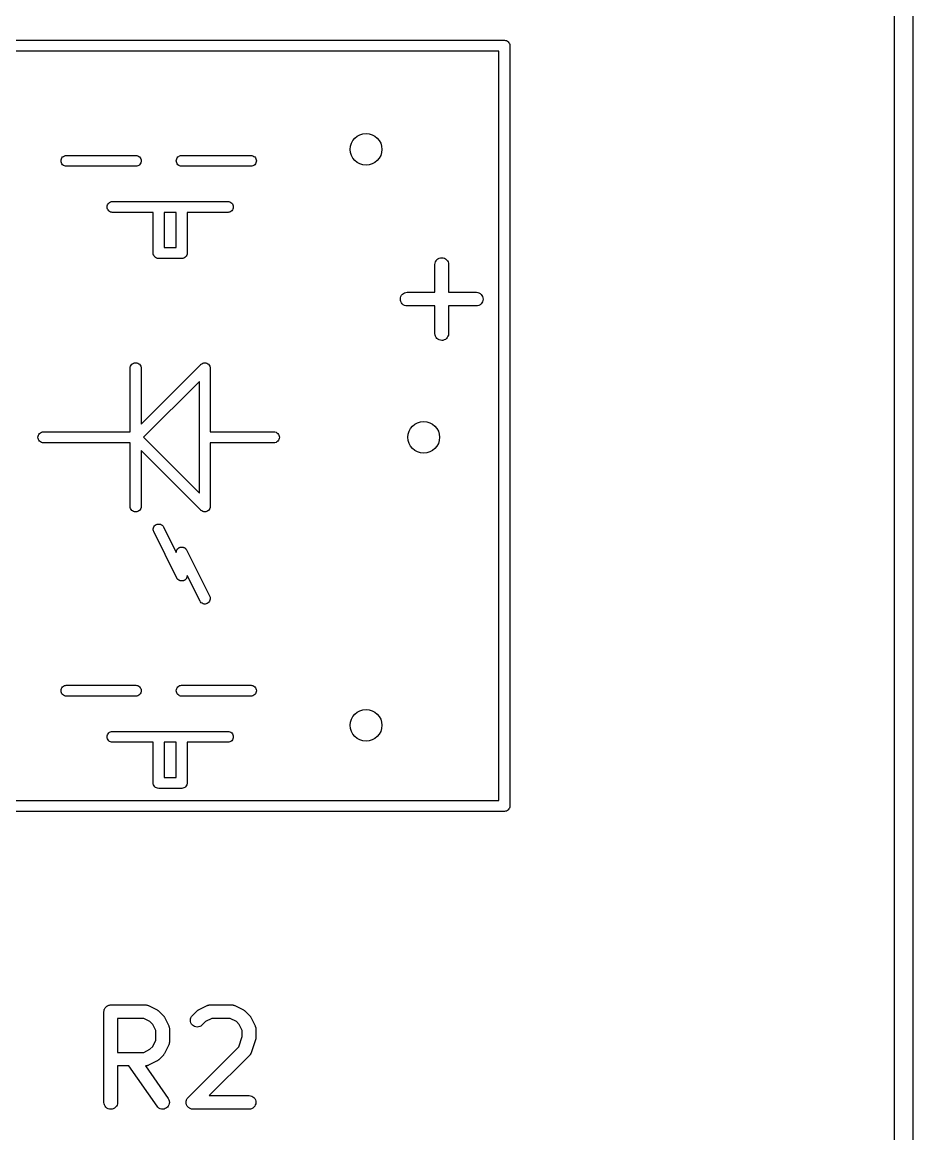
# Model space of a CAD drawing. Extents: x 17 to 176, y -177 to -9.
# Drawn here: x 24.45 to 34.26, y -131.63 to -119.37 of the extents above; entities that cross this region are included whole.
import ezdxf

# ---------------------------------------------------------------- set-up
doc = ezdxf.new("R2010")
doc.units = 0
doc.layers.add('BLACK', color=7, linetype='CONTINUOUS')

msp = doc.modelspace()

# ---------------------------------------------------------------- linework, layer by layer
at = {"layer": 'BLACK', "linetype": 'CONTINUOUS'}
for p, q in [((34.063, -145.298), (34.063, -53.7107)), ((34.263, -53.7181), (34.263, -145.293)), ((21.6369, -119.572), (29.7591, -119.572)), ((29.7591, -119.572), (29.762, -119.572)), ((29.762, -119.572), (29.7649, -119.572)), ((29.7649, -119.572), (29.7649, -119.572)), ((29.7649, -119.572), (29.7738, -119.573)), ((29.7738, -119.573), (29.7851, -119.576)), ((29.7851, -119.576), (29.7955, -119.582)), ((29.7955, -119.582), (29.8046, -119.589)), ((29.8046, -119.589), (29.8121, -119.599)), ((29.8121, -119.599), (29.8177, -119.609)), ((29.8177, -119.609), (29.8211, -119.62)), ((29.702, -119.692), (21.694, -119.692)), ((29.702, -119.883), (29.702, -119.692)), ((29.8211, -119.62), (29.8223, -119.632)), ((29.8223, -119.632), (29.822, -119.635)), ((29.822, -119.635), (29.822, -128.011)), ((29.702, -127.954), (29.702, -119.883)), ((24.8757, -120.902), (24.8769, -120.89)), ((24.8769, -120.914), (24.8757, -120.902)), ((24.8769, -120.89), (24.8803, -120.879)), ((24.8803, -120.925), (24.8769, -120.914)), ((24.8803, -120.879), (24.8859, -120.869)), ((24.8859, -120.935), (24.8803, -120.925)), ((24.8859, -120.869), (24.8934, -120.859)), ((24.8934, -120.945), (24.8859, -120.935)), ((24.8934, -120.859), (24.9025, -120.852)), ((24.9025, -120.952), (24.8934, -120.945)), ((24.9025, -120.852), (24.9129, -120.846)), ((24.9129, -120.958), (24.9025, -120.952)), ((24.9129, -120.846), (24.9242, -120.843)), ((24.9242, -120.961), (24.9129, -120.958)), ((24.9242, -120.843), (24.9331, -120.842)), ((24.9331, -120.842), (25.7009, -120.842)), ((25.7009, -120.842), (25.7098, -120.843)), ((25.7098, -120.843), (25.7211, -120.846)), ((25.7211, -120.958), (25.7098, -120.961)), ((25.7211, -120.846), (25.7315, -120.852)), ((25.7315, -120.952), (25.7211, -120.958)), ((25.7315, -120.852), (25.7406, -120.859)), ((25.7406, -120.945), (25.7315, -120.952)), ((25.7406, -120.859), (25.7481, -120.869)), ((25.7481, -120.935), (25.7406, -120.945)), ((25.7481, -120.869), (25.7537, -120.879)), ((25.7537, -120.925), (25.7481, -120.935)), ((25.7537, -120.879), (25.7571, -120.89)), ((25.7571, -120.914), (25.7537, -120.925)), ((25.7571, -120.89), (25.7583, -120.902)), ((25.7583, -120.902), (25.7571, -120.914)), ((26.1457, -120.902), (26.1469, -120.89)), ((26.1469, -120.914), (26.1457, -120.902)), ((26.1469, -120.89), (26.1503, -120.879)), ((26.1503, -120.925), (26.1469, -120.914)), ((26.1503, -120.879), (26.1559, -120.869)), ((26.1559, -120.935), (26.1503, -120.925)), ((26.1559, -120.869), (26.1634, -120.859)), ((26.1634, -120.945), (26.1559, -120.935)), ((26.1634, -120.859), (26.1725, -120.852)), ((26.1725, -120.952), (26.1634, -120.945)), ((26.1725, -120.852), (26.1829, -120.846)), ((26.1829, -120.958), (26.1725, -120.952)), ((26.1829, -120.846), (26.1942, -120.843)), ((26.1942, -120.961), (26.1829, -120.958)), ((26.1942, -120.843), (26.2031, -120.842)), ((26.2031, -120.842), (26.9709, -120.842)), ((26.9709, -120.842), (26.9798, -120.843)), ((26.9798, -120.843), (26.9911, -120.846)), ((26.9911, -120.958), (26.9798, -120.961)), ((26.9911, -120.846), (27.0015, -120.852)), ((27.0015, -120.952), (26.9911, -120.958)), ((27.0015, -120.852), (27.0106, -120.859)), ((27.0106, -120.945), (27.0015, -120.952)), ((27.0106, -120.859), (27.0181, -120.869)), ((27.0181, -120.935), (27.0106, -120.945)), ((27.0181, -120.869), (27.0237, -120.879)), ((27.0237, -120.925), (27.0181, -120.935)), ((27.0237, -120.879), (27.0271, -120.89)), ((27.0271, -120.914), (27.0237, -120.925)), ((27.0271, -120.89), (27.0283, -120.902)), ((27.0283, -120.902), (27.0271, -120.914)), ((24.9331, -120.962), (24.9242, -120.961)), ((25.7009, -120.962), (24.9331, -120.962)), ((25.7098, -120.961), (25.7009, -120.962)), ((26.2031, -120.962), (26.1942, -120.961)), ((26.9709, -120.962), (26.2031, -120.962)), ((26.9798, -120.961), (26.9709, -120.962)), ((25.3837, -121.41), (25.3849, -121.398)), ((25.3849, -121.422), (25.3837, -121.41)), ((25.3849, -121.398), (25.3883, -121.387)), ((25.3883, -121.433), (25.3849, -121.422)), ((25.3883, -121.387), (25.3939, -121.377)), ((25.3939, -121.443), (25.3883, -121.433)), ((25.3939, -121.377), (25.4014, -121.367)), ((25.4014, -121.453), (25.3939, -121.443)), ((25.4014, -121.367), (25.4105, -121.36)), ((25.4105, -121.36), (25.4209, -121.354)), ((25.4209, -121.354), (25.4322, -121.351)), ((25.4322, -121.351), (25.4411, -121.35)), ((25.4411, -121.35), (25.9491, -121.35)), ((25.9491, -121.35), (25.952, -121.35)), ((25.952, -121.35), (25.9549, -121.35)), ((25.9549, -121.35), (26.2031, -121.35)), ((26.2031, -121.35), (26.206, -121.35)), ((26.206, -121.35), (26.2089, -121.35)), ((26.2089, -121.35), (26.7169, -121.35)), ((26.7169, -121.35), (26.7258, -121.351)), ((26.7258, -121.351), (26.7371, -121.354)), ((26.7371, -121.354), (26.7475, -121.36)), ((26.7475, -121.36), (26.7566, -121.367)), ((26.7566, -121.367), (26.7641, -121.377)), ((26.7641, -121.443), (26.7566, -121.453)), ((26.7641, -121.377), (26.7697, -121.387)), ((26.7697, -121.433), (26.7641, -121.443)), ((26.7697, -121.387), (26.7731, -121.398)), ((26.7731, -121.422), (26.7697, -121.433)), ((26.7731, -121.398), (26.7743, -121.41)), ((26.7743, -121.41), (26.7731, -121.422)), ((25.4105, -121.46), (25.4014, -121.453)), ((25.4209, -121.466), (25.4105, -121.46)), ((25.4322, -121.469), (25.4209, -121.466)), ((25.4411, -121.47), (25.4322, -121.469)), ((25.892, -121.47), (25.4411, -121.47)), ((25.892, -121.915), (25.892, -121.47)), ((26.012, -121.47), (26.012, -121.858)), ((26.146, -121.47), (26.012, -121.47)), ((26.146, -121.858), (26.146, -121.47)), ((26.7169, -121.47), (26.266, -121.47)), ((26.266, -121.47), (26.266, -121.915)), ((26.7258, -121.469), (26.7169, -121.47)), ((26.7371, -121.466), (26.7258, -121.469)), ((26.7475, -121.46), (26.7371, -121.466)), ((26.7566, -121.453), (26.7475, -121.46)), ((25.8917, -121.918), (25.892, -121.915)), ((25.8929, -121.93), (25.8917, -121.918)), ((25.8963, -121.941), (25.8929, -121.93)), ((26.012, -121.858), (26.146, -121.858)), ((26.2651, -121.93), (26.2617, -121.941)), ((26.266, -121.921), (26.2651, -121.93)), ((26.266, -121.915), (26.2663, -121.918)), ((26.2663, -121.918), (26.266, -121.921)), ((26.266, -121.921), (26.266, -121.921)), ((25.8968, -121.942), (25.8963, -121.941)), ((25.9019, -121.951), (25.8968, -121.942)), ((25.9094, -121.961), (25.9019, -121.951)), ((25.9185, -121.968), (25.9094, -121.961)), ((25.9289, -121.974), (25.9185, -121.968)), ((25.9402, -121.977), (25.9289, -121.974)), ((25.952, -121.978), (25.9402, -121.977)), ((25.9549, -121.978), (25.952, -121.978)), ((26.2031, -121.978), (25.9549, -121.978)), ((26.206, -121.978), (26.2031, -121.978)), ((26.2178, -121.977), (26.206, -121.978)), ((26.2291, -121.974), (26.2178, -121.977)), ((26.2395, -121.968), (26.2291, -121.974)), ((26.2486, -121.961), (26.2395, -121.968)), ((26.2561, -121.951), (26.2486, -121.961)), ((26.2617, -121.941), (26.2561, -121.951)), ((28.9964, -122.044), (28.9981, -122.029)), ((28.9964, -122.045), (28.9964, -122.044)), ((28.9964, -122.351), (28.9964, -122.045)), ((28.9981, -122.029), (29.0025, -122.016)), ((29.0025, -122.016), (29.0095, -122.003)), ((29.0095, -122.003), (29.019, -121.991)), ((29.019, -121.991), (29.0304, -121.982)), ((29.0304, -121.982), (29.0433, -121.976)), ((29.0433, -121.976), (29.0574, -121.971)), ((29.0574, -121.971), (29.072, -121.97)), ((29.072, -121.97), (29.0865, -121.972)), ((29.0865, -121.972), (29.1005, -121.976)), ((29.1005, -121.976), (29.1134, -121.983)), ((29.1134, -121.983), (29.1246, -121.992)), ((29.1246, -121.992), (29.1339, -122.004)), ((29.1339, -122.004), (29.1408, -122.016)), ((29.1408, -122.016), (29.145, -122.03)), ((29.145, -122.03), (29.1464, -122.045)), ((29.1464, -122.045), (29.1464, -122.351)), ((28.6155, -122.425), (28.617, -122.411)), ((28.6168, -122.44), (28.6155, -122.425)), ((28.617, -122.411), (28.6213, -122.397)), ((28.6213, -122.397), (28.6283, -122.384)), ((28.6283, -122.384), (28.6376, -122.373)), ((28.6376, -122.373), (28.649, -122.364)), ((28.649, -122.364), (28.6619, -122.357)), ((28.6619, -122.357), (28.6759, -122.352)), ((28.6759, -122.352), (28.6905, -122.351)), ((28.6905, -122.351), (28.9964, -122.351)), ((29.1464, -122.351), (29.4524, -122.351)), ((29.4524, -122.351), (29.4534, -122.351)), ((29.4534, -122.351), (29.468, -122.353)), ((29.468, -122.353), (29.4819, -122.357)), ((29.4819, -122.357), (29.4948, -122.364)), ((29.4948, -122.364), (29.506, -122.374)), ((29.506, -122.374), (29.5151, -122.385)), ((29.5151, -122.385), (29.5219, -122.398)), ((29.5219, -122.398), (29.5261, -122.412)), ((29.5274, -122.427), (29.5258, -122.441)), ((29.5261, -122.412), (29.5274, -122.427)), ((28.6209, -122.454), (28.6168, -122.44)), ((28.6277, -122.467), (28.6209, -122.454)), ((28.6369, -122.478), (28.6277, -122.467)), ((28.6481, -122.488), (28.6369, -122.478)), ((28.6609, -122.495), (28.6481, -122.488)), ((28.6749, -122.499), (28.6609, -122.495)), ((28.6894, -122.501), (28.6749, -122.499)), ((28.6905, -122.501), (28.6894, -122.501)), ((28.9964, -122.501), (28.6905, -122.501)), ((28.9964, -122.807), (28.9964, -122.501)), ((29.4524, -122.501), (29.1464, -122.501)), ((29.1464, -122.501), (29.1464, -122.807)), ((29.4669, -122.5), (29.4524, -122.501)), ((29.481, -122.495), (29.4669, -122.5)), ((29.4939, -122.488), (29.481, -122.495)), ((29.5052, -122.479), (29.4939, -122.488)), ((29.5146, -122.468), (29.5052, -122.479)), ((29.5215, -122.455), (29.5146, -122.468)), ((29.5258, -122.441), (29.5215, -122.455)), ((28.9979, -122.822), (28.9964, -122.807)), ((29.0021, -122.836), (28.9979, -122.822)), ((29.009, -122.848), (29.0021, -122.836)), ((29.0182, -122.86), (29.009, -122.848)), ((29.0295, -122.869), (29.0182, -122.86)), ((29.0424, -122.876), (29.0295, -122.869)), ((29.0563, -122.88), (29.0424, -122.876)), ((29.0709, -122.882), (29.0563, -122.88)), ((29.0855, -122.881), (29.0709, -122.882)), ((29.0995, -122.876), (29.0855, -122.881)), ((29.1125, -122.87), (29.0995, -122.876)), ((29.1239, -122.861), (29.1125, -122.87)), ((29.1333, -122.849), (29.1239, -122.861)), ((29.1404, -122.836), (29.1333, -122.849)), ((29.1448, -122.823), (29.1404, -122.836)), ((29.1464, -122.808), (29.1448, -122.823)), ((29.1464, -122.807), (29.1464, -122.808)), ((25.6423, -123.165), (25.6479, -123.155)), ((25.6479, -123.155), (25.6554, -123.145)), ((25.6554, -123.145), (25.6645, -123.138)), ((25.6645, -123.138), (25.6749, -123.132)), ((25.6749, -123.132), (25.6862, -123.129)), ((25.6862, -123.129), (25.698, -123.128)), ((25.698, -123.128), (25.7098, -123.129)), ((25.7098, -123.129), (25.7211, -123.132)), ((25.7211, -123.132), (25.7315, -123.138)), ((25.7315, -123.138), (25.7406, -123.145)), ((25.7406, -123.145), (25.7481, -123.155)), ((25.7481, -123.155), (25.7537, -123.165)), ((25.758, -123.805), (26.4155, -123.148)), ((26.4155, -123.148), (26.4174, -123.145)), ((26.4174, -123.145), (26.4196, -123.143)), ((26.4196, -123.143), (26.4197, -123.143)), ((26.4197, -123.143), (26.4265, -123.138)), ((26.4265, -123.138), (26.4369, -123.132)), ((26.4369, -123.132), (26.4482, -123.129)), ((26.4482, -123.129), (26.46, -123.128)), ((26.46, -123.128), (26.4718, -123.129)), ((26.4718, -123.129), (26.4796, -123.131)), ((26.4796, -123.131), (26.4831, -123.132)), ((26.4831, -123.132), (26.4935, -123.138)), ((26.4935, -123.138), (26.5026, -123.145)), ((26.5026, -123.145), (26.5101, -123.155)), ((26.5101, -123.155), (26.5157, -123.165)), ((25.638, -123.185), (25.6389, -123.176)), ((25.638, -123.599), (25.638, -123.185)), ((25.6389, -123.176), (25.6423, -123.165)), ((25.7537, -123.165), (25.7571, -123.176)), ((25.7571, -123.176), (25.758, -123.185)), ((25.758, -123.185), (25.758, -123.805)), ((26.5157, -123.165), (26.5191, -123.176)), ((26.5191, -123.176), (26.52, -123.185)), ((26.52, -123.185), (26.52, -123.185)), ((26.52, -123.185), (26.5203, -123.188)), ((26.5203, -123.188), (26.52, -123.191)), ((26.52, -123.191), (26.52, -123.89)), ((26.4, -123.333), (25.7829, -123.95)), ((26.4, -123.947), (26.4, -123.333)), ((25.638, -123.89), (25.638, -123.599)), ((24.6485, -123.9), (24.6589, -123.894)), ((24.6589, -123.894), (24.6702, -123.891)), ((24.6702, -123.891), (24.6791, -123.89)), ((24.6791, -123.89), (25.638, -123.89)), ((26.52, -123.89), (27.2249, -123.89)), ((27.2249, -123.89), (27.2338, -123.891)), ((27.2338, -123.891), (27.2451, -123.894)), ((27.2451, -123.894), (27.2555, -123.9)), ((24.6217, -123.95), (24.6229, -123.938)), ((24.6229, -123.962), (24.6217, -123.95)), ((24.6229, -123.938), (24.6263, -123.927)), ((24.6263, -123.973), (24.6229, -123.962)), ((24.6263, -123.927), (24.6319, -123.917)), ((24.6319, -123.983), (24.6263, -123.973)), ((24.6319, -123.917), (24.6394, -123.907)), ((24.6394, -123.993), (24.6319, -123.983)), ((24.6394, -123.907), (24.6485, -123.9)), ((24.6485, -124), (24.6394, -123.993)), ((24.6589, -124.006), (24.6485, -124)), ((24.6702, -124.009), (24.6589, -124.006)), ((24.6791, -124.01), (24.6702, -124.009)), ((25.638, -124.01), (24.6791, -124.01)), ((25.638, -124.715), (25.638, -124.01)), ((25.7829, -123.95), (26.4, -124.567)), ((26.3997, -123.95), (26.4, -123.947)), ((26.4, -123.953), (26.3997, -123.95)), ((26.4, -124.567), (26.4, -123.953)), ((27.2249, -124.01), (26.52, -124.01)), ((26.52, -124.01), (26.52, -124.709)), ((27.2338, -124.009), (27.2249, -124.01)), ((27.2451, -124.006), (27.2338, -124.009)), ((27.2555, -124), (27.2451, -124.006)), ((27.2555, -123.9), (27.2646, -123.907)), ((27.2646, -123.993), (27.2555, -124)), ((27.2646, -123.907), (27.2721, -123.917)), ((27.2721, -123.983), (27.2646, -123.993)), ((27.2721, -123.917), (27.2777, -123.927)), ((27.2777, -123.973), (27.2721, -123.983)), ((27.2777, -123.927), (27.2811, -123.938)), ((27.2811, -123.962), (27.2777, -123.973)), ((27.2811, -123.938), (27.2823, -123.95)), ((27.2823, -123.95), (27.2811, -123.962)), ((26.4155, -124.752), (25.758, -124.095)), ((25.758, -124.095), (25.758, -124.715)), ((25.6389, -124.724), (25.638, -124.715)), ((25.6423, -124.735), (25.6389, -124.724)), ((25.6479, -124.745), (25.6423, -124.735)), ((25.6554, -124.755), (25.6479, -124.745)), ((25.6645, -124.762), (25.6554, -124.755)), ((25.7406, -124.755), (25.7315, -124.762)), ((25.7481, -124.745), (25.7406, -124.755)), ((25.7537, -124.735), (25.7481, -124.745)), ((25.7571, -124.724), (25.7537, -124.735)), ((25.758, -124.715), (25.7571, -124.724)), ((26.4174, -124.755), (26.4155, -124.752)), ((26.4196, -124.756), (26.4174, -124.755)), ((26.4197, -124.757), (26.4196, -124.756)), ((26.4265, -124.762), (26.4197, -124.757)), ((26.5026, -124.755), (26.4935, -124.762)), ((26.5101, -124.745), (26.5026, -124.755)), ((26.5157, -124.735), (26.5101, -124.745)), ((26.5191, -124.724), (26.5157, -124.735)), ((26.52, -124.715), (26.5191, -124.724)), ((26.52, -124.709), (26.5203, -124.712)), ((26.5203, -124.712), (26.52, -124.715)), ((26.52, -124.715), (26.52, -124.715)), ((25.6749, -124.768), (25.6645, -124.762)), ((25.6862, -124.771), (25.6749, -124.768)), ((25.698, -124.772), (25.6862, -124.771)), ((25.7098, -124.771), (25.698, -124.772)), ((25.7211, -124.768), (25.7098, -124.771)), ((25.7315, -124.762), (25.7211, -124.768)), ((26.4369, -124.768), (26.4265, -124.762)), ((26.4387, -124.768), (26.4369, -124.768)), ((26.4482, -124.771), (26.4387, -124.768)), ((26.46, -124.772), (26.4482, -124.771)), ((26.4718, -124.771), (26.46, -124.772)), ((26.4831, -124.768), (26.4718, -124.771)), ((26.4935, -124.762), (26.4831, -124.768)), ((25.8919, -124.97), (25.8922, -124.958)), ((25.8939, -124.982), (25.8919, -124.97)), ((25.8922, -124.958), (25.8948, -124.947)), ((25.897, -124.99), (25.8939, -124.982)), ((25.8948, -124.947), (25.8996, -124.936)), ((26.1501, -125.496), (25.897, -124.99)), ((25.8996, -124.936), (25.9065, -124.926)), ((25.9065, -124.926), (25.915, -124.918)), ((25.915, -124.918), (25.925, -124.912)), ((25.925, -124.912), (25.9361, -124.908)), ((25.9361, -124.908), (25.9477, -124.906)), ((25.9477, -124.906), (25.9595, -124.906)), ((25.9595, -124.906), (25.9711, -124.909)), ((25.9711, -124.909), (25.9819, -124.914)), ((25.9819, -124.914), (25.9915, -124.92)), ((25.9915, -124.92), (25.9996, -124.929)), ((25.9996, -124.929), (26.0043, -124.937)), ((26.0043, -124.937), (26.146, -125.22)), ((26.146, -125.217), (26.1461, -125.216)), ((26.146, -125.219), (26.146, -125.217)), ((26.146, -125.22), (26.146, -125.219)), ((26.1461, -125.216), (26.1462, -125.212)), ((26.1462, -125.212), (26.1467, -125.21)), ((26.1467, -125.21), (26.1469, -125.208)), ((26.1469, -125.208), (26.148, -125.205)), ((26.148, -125.205), (26.1488, -125.201)), ((26.1488, -125.201), (26.1497, -125.199)), ((26.1497, -125.199), (26.1503, -125.197)), ((26.1503, -125.197), (26.1521, -125.194)), ((26.1521, -125.194), (26.1536, -125.19)), ((26.1536, -125.19), (26.1549, -125.188)), ((26.1549, -125.188), (26.1559, -125.187)), ((26.1559, -125.187), (26.1583, -125.184)), ((26.1583, -125.184), (26.1605, -125.18)), ((26.1605, -125.18), (26.162, -125.179)), ((26.162, -125.179), (26.1634, -125.177)), ((26.1634, -125.177), (26.1663, -125.175)), ((26.1663, -125.175), (26.169, -125.172)), ((26.169, -125.172), (26.1709, -125.171)), ((26.1709, -125.171), (26.1725, -125.17)), ((26.1725, -125.17), (26.1758, -125.168)), ((26.1758, -125.168), (26.179, -125.166)), ((26.179, -125.166), (26.181, -125.165)), ((26.181, -125.165), (26.1829, -125.164)), ((26.1829, -125.164), (26.1866, -125.163)), ((26.1866, -125.163), (26.1901, -125.162)), ((26.1901, -125.162), (26.1922, -125.161)), ((26.1922, -125.161), (26.1942, -125.161)), ((26.1942, -125.161), (26.198, -125.16)), ((26.198, -125.16), (26.2017, -125.16)), ((26.2017, -125.16), (26.2039, -125.16)), ((26.2039, -125.16), (26.206, -125.16)), ((26.206, -125.16), (26.2098, -125.16)), ((26.2098, -125.16), (26.2135, -125.16)), ((26.2135, -125.16), (26.2156, -125.161)), ((26.2156, -125.161), (26.2178, -125.161)), ((26.2178, -125.161), (26.2214, -125.162)), ((26.2214, -125.162), (26.2251, -125.163)), ((26.2251, -125.163), (26.227, -125.164)), ((26.227, -125.164), (26.2291, -125.164)), ((26.2291, -125.164), (26.2324, -125.166)), ((26.2324, -125.166), (26.2359, -125.168)), ((26.2359, -125.168), (26.2376, -125.169)), ((26.2376, -125.169), (26.2395, -125.17)), ((26.2395, -125.17), (26.2424, -125.172)), ((26.2424, -125.172), (26.2455, -125.174)), ((26.2455, -125.174), (26.247, -125.176)), ((26.247, -125.176), (26.2486, -125.177)), ((26.2486, -125.177), (26.251, -125.18)), ((26.251, -125.18), (26.2536, -125.183)), ((26.2536, -125.183), (26.2548, -125.185)), ((26.2548, -125.185), (26.2561, -125.187)), ((26.2561, -125.187), (26.2579, -125.19)), ((26.2579, -125.19), (26.2583, -125.191)), ((26.2583, -125.191), (26.2593, -125.192)), ((26.2593, -125.192), (26.2617, -125.197)), ((26.2617, -125.197), (26.2619, -125.198)), ((26.2619, -125.198), (26.515, -125.704)), ((26.264, -125.489), (26.2632, -125.493)), ((26.2651, -125.486), (26.264, -125.489)), ((26.2653, -125.484), (26.2651, -125.486)), ((26.2658, -125.482), (26.2653, -125.484)), ((26.2659, -125.478), (26.2658, -125.482)), ((26.266, -125.477), (26.2659, -125.478)), ((26.4077, -125.757), (26.266, -125.474)), ((26.266, -125.474), (26.266, -125.475)), ((26.266, -125.475), (26.266, -125.477)), ((26.1503, -125.497), (26.1501, -125.496)), ((26.1527, -125.502), (26.1503, -125.497)), ((26.1537, -125.503), (26.1527, -125.502)), ((26.1541, -125.504), (26.1537, -125.503)), ((26.1559, -125.507), (26.1541, -125.504)), ((26.1572, -125.509), (26.1559, -125.507)), ((26.1584, -125.511), (26.1572, -125.509)), ((26.161, -125.514), (26.1584, -125.511)), ((26.1634, -125.517), (26.161, -125.514)), ((26.165, -125.518), (26.1634, -125.517)), ((26.1665, -125.52), (26.165, -125.518)), ((26.1696, -125.522), (26.1665, -125.52)), ((26.1725, -125.524), (26.1696, -125.522)), ((26.1744, -125.525), (26.1725, -125.524)), ((26.1761, -125.526), (26.1744, -125.525)), ((26.1796, -125.528), (26.1761, -125.526)), ((26.1829, -125.53), (26.1796, -125.528)), ((26.185, -125.53), (26.1829, -125.53)), ((26.1869, -125.531), (26.185, -125.53)), ((26.1906, -125.532), (26.1869, -125.531)), ((26.1942, -125.533), (26.1906, -125.532)), ((26.1964, -125.533), (26.1942, -125.533)), ((26.1985, -125.534), (26.1964, -125.533)), ((26.2022, -125.534), (26.1985, -125.534)), ((26.206, -125.534), (26.2022, -125.534)), ((26.2081, -125.534), (26.206, -125.534)), ((26.2103, -125.534), (26.2081, -125.534)), ((26.214, -125.534), (26.2103, -125.534)), ((26.2178, -125.533), (26.214, -125.534)), ((26.2198, -125.533), (26.2178, -125.533)), ((26.2219, -125.532), (26.2198, -125.533)), ((26.2254, -125.531), (26.2219, -125.532)), ((26.2291, -125.53), (26.2254, -125.531)), ((26.231, -125.529), (26.2291, -125.53)), ((26.233, -125.528), (26.231, -125.529)), ((26.2361, -125.526), (26.233, -125.528)), ((26.2395, -125.524), (26.2361, -125.526)), ((26.2412, -125.523), (26.2395, -125.524)), ((26.243, -125.522), (26.2412, -125.523)), ((26.2457, -125.519), (26.243, -125.522)), ((26.2486, -125.517), (26.2457, -125.519)), ((26.25, -125.515), (26.2486, -125.517)), ((26.2515, -125.514), (26.25, -125.515)), ((26.2537, -125.51), (26.2515, -125.514)), ((26.2561, -125.507), (26.2537, -125.51)), ((26.2571, -125.506), (26.2561, -125.507)), ((26.2584, -125.504), (26.2571, -125.506)), ((26.2599, -125.5), (26.2584, -125.504)), ((26.2617, -125.497), (26.2599, -125.5)), ((26.2623, -125.495), (26.2617, -125.497)), ((26.2632, -125.493), (26.2623, -125.495)), ((26.515, -125.704), (26.5181, -125.712)), ((26.5198, -125.736), (26.5172, -125.747)), ((26.5181, -125.712), (26.5201, -125.724)), ((26.5201, -125.724), (26.5198, -125.736)), ((26.4124, -125.765), (26.4077, -125.757)), ((26.4205, -125.774), (26.4124, -125.765)), ((26.4301, -125.78), (26.4205, -125.774)), ((26.4409, -125.785), (26.4301, -125.78)), ((26.4525, -125.788), (26.4409, -125.785)), ((26.4643, -125.788), (26.4525, -125.788)), ((26.4759, -125.786), (26.4643, -125.788)), ((26.487, -125.782), (26.4759, -125.786)), ((26.497, -125.776), (26.487, -125.782)), ((26.5055, -125.768), (26.497, -125.776)), ((26.5124, -125.758), (26.5055, -125.768)), ((26.5172, -125.747), (26.5124, -125.758)), ((24.8803, -126.721), (24.8859, -126.711)), ((24.8859, -126.711), (24.8934, -126.701)), ((24.8934, -126.701), (24.9025, -126.694)), ((24.9025, -126.694), (24.9129, -126.688)), ((24.9129, -126.688), (24.9242, -126.685)), ((24.9242, -126.685), (24.9331, -126.684)), ((24.9331, -126.684), (25.7009, -126.684)), ((25.7009, -126.684), (25.7098, -126.685)), ((25.7098, -126.685), (25.7211, -126.688)), ((25.7211, -126.688), (25.7315, -126.694)), ((25.7315, -126.694), (25.7406, -126.701)), ((25.7406, -126.701), (25.7481, -126.711)), ((25.7481, -126.711), (25.7537, -126.721)), ((26.1503, -126.721), (26.1559, -126.711)), ((26.1559, -126.711), (26.1634, -126.701)), ((26.1634, -126.701), (26.1725, -126.694)), ((26.1725, -126.694), (26.1829, -126.688)), ((26.1829, -126.688), (26.1942, -126.685)), ((26.1942, -126.685), (26.2031, -126.684)), ((26.2031, -126.684), (26.9709, -126.684)), ((26.9709, -126.684), (26.9798, -126.685)), ((26.9798, -126.685), (26.9911, -126.688)), ((26.9911, -126.688), (27.0015, -126.694)), ((27.0015, -126.694), (27.0106, -126.701)), ((27.0106, -126.701), (27.0181, -126.711)), ((27.0181, -126.711), (27.0237, -126.721)), ((24.8757, -126.744), (24.8769, -126.732)), ((24.8769, -126.756), (24.8757, -126.744)), ((24.8769, -126.732), (24.8803, -126.721)), ((24.8803, -126.767), (24.8769, -126.756)), ((24.8859, -126.777), (24.8803, -126.767)), ((24.8934, -126.787), (24.8859, -126.777)), ((24.9025, -126.794), (24.8934, -126.787)), ((24.9129, -126.8), (24.9025, -126.794)), ((24.9242, -126.803), (24.9129, -126.8)), ((24.9331, -126.804), (24.9242, -126.803)), ((25.7009, -126.804), (24.9331, -126.804)), ((25.7098, -126.803), (25.7009, -126.804)), ((25.7211, -126.8), (25.7098, -126.803)), ((25.7315, -126.794), (25.7211, -126.8)), ((25.7406, -126.787), (25.7315, -126.794)), ((25.7481, -126.777), (25.7406, -126.787)), ((25.7537, -126.767), (25.7481, -126.777)), ((25.7537, -126.721), (25.7571, -126.732)), ((25.7571, -126.756), (25.7537, -126.767)), ((25.7571, -126.732), (25.7583, -126.744)), ((25.7583, -126.744), (25.7571, -126.756)), ((26.1457, -126.744), (26.1469, -126.732)), ((26.1469, -126.756), (26.1457, -126.744)), ((26.1469, -126.732), (26.1503, -126.721)), ((26.1503, -126.767), (26.1469, -126.756)), ((26.1559, -126.777), (26.1503, -126.767)), ((26.1634, -126.787), (26.1559, -126.777)), ((26.1725, -126.794), (26.1634, -126.787)), ((26.1829, -126.8), (26.1725, -126.794)), ((26.1942, -126.803), (26.1829, -126.8)), ((26.2031, -126.804), (26.1942, -126.803)), ((26.9709, -126.804), (26.2031, -126.804)), ((26.9798, -126.803), (26.9709, -126.804)), ((26.9911, -126.8), (26.9798, -126.803)), ((27.0015, -126.794), (26.9911, -126.8)), ((27.0106, -126.787), (27.0015, -126.794)), ((27.0181, -126.777), (27.0106, -126.787)), ((27.0237, -126.767), (27.0181, -126.777)), ((27.0237, -126.721), (27.0271, -126.732)), ((27.0271, -126.756), (27.0237, -126.767)), ((27.0271, -126.732), (27.0283, -126.744)), ((27.0283, -126.744), (27.0271, -126.756)), ((25.4014, -127.209), (25.4105, -127.202)), ((25.4105, -127.202), (25.4209, -127.196)), ((25.4209, -127.196), (25.4322, -127.193)), ((25.4322, -127.193), (25.4411, -127.192)), ((25.4411, -127.192), (25.9491, -127.192)), ((25.9491, -127.192), (25.952, -127.192)), ((25.952, -127.192), (25.9549, -127.192)), ((25.9549, -127.192), (26.2031, -127.192)), ((26.2031, -127.192), (26.206, -127.192)), ((26.206, -127.192), (26.2089, -127.192)), ((26.2089, -127.192), (26.7169, -127.192)), ((26.7169, -127.192), (26.7258, -127.193)), ((26.7258, -127.193), (26.7371, -127.196)), ((26.7371, -127.196), (26.7475, -127.202)), ((26.7475, -127.202), (26.7566, -127.209)), ((25.3837, -127.252), (25.3849, -127.24)), ((25.3849, -127.264), (25.3837, -127.252)), ((25.3849, -127.24), (25.3883, -127.229)), ((25.3883, -127.275), (25.3849, -127.264)), ((25.3883, -127.229), (25.3939, -127.219)), ((25.3939, -127.285), (25.3883, -127.275)), ((25.3939, -127.219), (25.4014, -127.209)), ((25.4014, -127.295), (25.3939, -127.285)), ((25.4105, -127.302), (25.4014, -127.295)), ((25.4209, -127.308), (25.4105, -127.302)), ((25.4322, -127.311), (25.4209, -127.308)), ((25.4411, -127.312), (25.4322, -127.311)), ((25.892, -127.312), (25.4411, -127.312)), ((25.892, -127.757), (25.892, -127.312)), ((26.012, -127.312), (26.012, -127.7)), ((26.146, -127.312), (26.012, -127.312)), ((26.146, -127.7), (26.146, -127.312)), ((26.7169, -127.312), (26.266, -127.312)), ((26.266, -127.312), (26.266, -127.757)), ((26.7258, -127.311), (26.7169, -127.312)), ((26.7371, -127.308), (26.7258, -127.311)), ((26.7475, -127.302), (26.7371, -127.308)), ((26.7566, -127.295), (26.7475, -127.302)), ((26.7566, -127.209), (26.7641, -127.219)), ((26.7641, -127.285), (26.7566, -127.295)), ((26.7641, -127.219), (26.7697, -127.229)), ((26.7697, -127.275), (26.7641, -127.285)), ((26.7697, -127.229), (26.7731, -127.24)), ((26.7731, -127.264), (26.7697, -127.275)), ((26.7731, -127.24), (26.7743, -127.252)), ((26.7743, -127.252), (26.7731, -127.264)), ((25.8917, -127.76), (25.892, -127.757)), ((25.8929, -127.772), (25.8917, -127.76)), ((25.8963, -127.783), (25.8929, -127.772)), ((25.9017, -127.793), (25.8963, -127.783)), ((25.9019, -127.793), (25.9017, -127.793)), ((25.9094, -127.803), (25.9019, -127.793)), ((25.9185, -127.81), (25.9094, -127.803)), ((25.9289, -127.816), (25.9185, -127.81)), ((25.9402, -127.819), (25.9289, -127.816)), ((25.952, -127.82), (25.9402, -127.819)), ((25.9549, -127.82), (25.952, -127.82)), ((26.2031, -127.82), (25.9549, -127.82)), ((26.012, -127.7), (26.146, -127.7)), ((26.206, -127.82), (26.2031, -127.82)), ((26.2178, -127.819), (26.206, -127.82)), ((26.2291, -127.816), (26.2178, -127.819)), ((26.2395, -127.81), (26.2291, -127.816)), ((26.2486, -127.803), (26.2395, -127.81)), ((26.2561, -127.793), (26.2486, -127.803)), ((26.2617, -127.783), (26.2561, -127.793)), ((26.2651, -127.772), (26.2617, -127.783)), ((26.266, -127.763), (26.2651, -127.772)), ((26.266, -127.757), (26.2663, -127.76)), ((26.2663, -127.76), (26.266, -127.763)), ((26.266, -127.763), (26.266, -127.763)), ((21.694, -127.954), (29.702, -127.954)), ((29.7955, -128.064), (29.7851, -128.07)), ((29.8046, -128.057), (29.7955, -128.064)), ((29.8121, -128.047), (29.8046, -128.057)), ((29.8177, -128.037), (29.8121, -128.047)), ((29.8211, -128.026), (29.8177, -128.037)), ((29.822, -128.017), (29.8211, -128.026)), ((29.822, -128.011), (29.8223, -128.014)), ((29.8223, -128.014), (29.822, -128.017)), ((29.822, -128.017), (29.822, -128.017)), ((29.7591, -128.074), (21.6369, -128.074)), ((29.762, -128.074), (29.7591, -128.074)), ((29.7738, -128.073), (29.762, -128.074)), ((29.7851, -128.07), (29.7738, -128.073)), ((25.3497, -130.274), (25.3504, -130.267)), ((25.3504, -130.267), (25.3505, -130.267)), ((25.3505, -130.267), (25.3527, -130.26)), ((25.3505, -130.267), (25.3505, -130.267)), ((25.3527, -130.26), (25.3548, -130.253)), ((25.3548, -130.253), (25.3549, -130.253)), ((25.3549, -130.253), (25.355, -130.253)), ((25.355, -130.253), (25.3584, -130.247)), ((25.3584, -130.247), (25.3617, -130.24)), ((25.3617, -130.24), (25.3619, -130.24)), ((25.3619, -130.24), (25.362, -130.24)), ((25.362, -130.24), (25.3666, -130.235)), ((25.3666, -130.235), (25.3711, -130.229)), ((25.3711, -130.229), (25.3713, -130.229)), ((25.3713, -130.229), (25.3714, -130.229)), ((25.3714, -130.229), (25.3769, -130.224)), ((25.3769, -130.224), (25.3824, -130.22)), ((25.3824, -130.22), (25.3826, -130.22)), ((25.3826, -130.22), (25.3828, -130.22)), ((25.3828, -130.22), (25.3891, -130.216)), ((25.3891, -130.216), (25.3953, -130.213)), ((25.3953, -130.213), (25.3956, -130.213)), ((25.3956, -130.213), (25.3958, -130.213)), ((25.3958, -130.213), (25.4026, -130.211)), ((25.4026, -130.211), (25.4093, -130.209)), ((25.4093, -130.209), (25.4096, -130.209)), ((25.4096, -130.209), (25.4098, -130.209)), ((25.4098, -130.209), (25.4169, -130.208)), ((25.4169, -130.208), (25.4239, -130.207)), ((25.4239, -130.207), (25.8049, -130.207)), ((25.8049, -130.207), (25.8059, -130.207)), ((25.8059, -130.207), (25.8081, -130.208)), ((25.8081, -130.208), (25.8103, -130.208)), ((25.8103, -130.208), (25.8154, -130.208)), ((25.8154, -130.208), (25.8204, -130.209)), ((25.8204, -130.209), (25.8225, -130.21)), ((25.8225, -130.21), (25.8247, -130.21)), ((25.8247, -130.21), (25.8295, -130.212)), ((25.8295, -130.212), (25.8344, -130.213)), ((25.8344, -130.213), (25.8363, -130.215)), ((25.8363, -130.215), (25.8384, -130.215)), ((25.8384, -130.215), (25.9336, -130.263)), ((25.9336, -130.263), (25.9346, -130.263)), ((25.9346, -130.263), (25.9381, -130.266)), ((25.9381, -130.266), (25.9418, -130.268)), ((25.9418, -130.268), (25.9442, -130.27)), ((25.9442, -130.27), (25.9469, -130.271)), ((25.9469, -130.271), (25.9499, -130.274)), ((26.3749, -130.274), (26.378, -130.271)), ((26.378, -130.271), (26.3806, -130.269)), ((26.3806, -130.269), (26.3831, -130.267)), ((26.3831, -130.267), (26.3868, -130.265)), ((26.3868, -130.265), (26.3904, -130.263)), ((26.3904, -130.263), (26.4856, -130.215)), ((26.4856, -130.215), (26.4865, -130.215)), ((26.4865, -130.215), (26.4886, -130.214)), ((26.4886, -130.214), (26.4906, -130.213)), ((26.4906, -130.213), (26.4955, -130.212)), ((26.4955, -130.212), (26.5003, -130.21)), ((26.5003, -130.21), (26.5025, -130.209)), ((26.5025, -130.209), (26.5046, -130.209)), ((26.5046, -130.209), (26.5097, -130.208)), ((26.5097, -130.208), (26.5147, -130.208)), ((26.5147, -130.208), (26.5169, -130.208)), ((26.5169, -130.208), (26.5191, -130.207)), ((26.5191, -130.207), (26.7572, -130.207)), ((26.7572, -130.207), (26.7583, -130.207)), ((26.7583, -130.207), (26.7605, -130.208)), ((26.7605, -130.208), (26.7627, -130.208)), ((26.7627, -130.208), (26.7677, -130.208)), ((26.7677, -130.208), (26.7728, -130.209)), ((26.7728, -130.209), (26.7749, -130.21)), ((26.7749, -130.21), (26.7771, -130.21)), ((26.7771, -130.21), (26.7819, -130.212)), ((26.7819, -130.212), (26.7868, -130.213)), ((26.7868, -130.213), (26.7887, -130.215)), ((26.7887, -130.215), (26.7908, -130.215)), ((26.7908, -130.215), (26.886, -130.263)), ((26.886, -130.263), (26.887, -130.263)), ((26.887, -130.263), (26.8905, -130.266)), ((26.8905, -130.266), (26.8942, -130.268)), ((26.8942, -130.268), (26.8966, -130.27)), ((26.8966, -130.27), (26.8992, -130.271)), ((26.8992, -130.271), (26.9023, -130.274)), ((25.3489, -130.281), (25.3497, -130.274)), ((25.3489, -130.282), (25.3489, -130.281)), ((25.3489, -131.282), (25.3489, -130.282)), ((25.3489, -130.282), (25.3489, -130.282)), ((25.3489, -130.282), (25.3489, -130.282)), ((25.3489, -130.282), (25.3489, -130.282)), ((25.4989, -130.357), (25.4989, -130.731)), ((25.7872, -130.357), (25.4989, -130.357)), ((25.8557, -130.392), (25.7872, -130.357)), ((25.8861, -130.422), (25.8557, -130.392)), ((25.9499, -130.274), (25.9531, -130.277)), ((25.9531, -130.277), (26.0007, -130.325)), ((26.0007, -130.325), (26.0015, -130.325)), ((26.0015, -130.325), (26.0041, -130.329)), ((26.0041, -130.329), (26.007, -130.332)), ((26.007, -130.332), (26.0087, -130.334)), ((26.0087, -130.334), (26.0106, -130.337)), ((26.0106, -130.337), (26.0126, -130.341)), ((26.0126, -130.341), (26.0148, -130.344)), ((26.0148, -130.344), (26.0624, -130.439)), ((26.3013, -130.377), (26.3028, -130.363)), ((26.3027, -130.392), (26.3013, -130.377)), ((26.3068, -130.406), (26.3027, -130.392)), ((26.3028, -130.363), (26.307, -130.349)), ((26.307, -130.349), (26.314, -130.336)), ((26.314, -130.336), (26.3233, -130.325)), ((26.3233, -130.325), (26.3709, -130.277)), ((26.3709, -130.277), (26.3716, -130.276)), ((26.3716, -130.276), (26.3749, -130.274)), ((26.4683, -130.392), (26.4293, -130.431)), ((26.5368, -130.357), (26.4683, -130.392)), ((26.7395, -130.357), (26.5368, -130.357)), ((26.808, -130.392), (26.7395, -130.357)), ((26.8385, -130.422), (26.808, -130.392)), ((26.9023, -130.274), (26.9055, -130.277)), ((26.9055, -130.277), (26.9531, -130.325)), ((26.9531, -130.325), (26.9539, -130.325)), ((26.9539, -130.325), (26.9565, -130.329)), ((26.9565, -130.329), (26.9594, -130.332)), ((26.9594, -130.332), (26.961, -130.334)), ((26.961, -130.334), (26.963, -130.337)), ((26.963, -130.337), (26.9649, -130.341)), ((26.9649, -130.341), (26.9672, -130.344)), ((26.9672, -130.344), (27.0148, -130.439)), ((25.9203, -130.491), (25.8861, -130.422)), ((25.9203, -130.598), (25.9203, -130.491)), ((26.0624, -130.439), (26.0629, -130.44)), ((26.0629, -130.44), (26.0636, -130.442)), ((26.0636, -130.442), (26.0647, -130.444)), ((26.0647, -130.444), (26.0662, -130.449)), ((26.0662, -130.449), (26.0679, -130.454)), ((26.0679, -130.454), (26.0683, -130.456)), ((26.0683, -130.456), (26.0689, -130.458)), ((26.0689, -130.458), (26.0694, -130.463)), ((26.0694, -130.463), (26.0702, -130.468)), ((26.0702, -130.468), (26.0701, -130.471)), ((26.0701, -130.471), (26.0703, -130.473)), ((26.0703, -130.473), (26.0703, -130.616)), ((26.3137, -130.419), (26.3068, -130.406)), ((26.3229, -130.43), (26.3137, -130.419)), ((26.3341, -130.44), (26.3229, -130.43)), ((26.347, -130.447), (26.3341, -130.44)), ((26.3609, -130.451), (26.347, -130.447)), ((26.3755, -130.453), (26.3609, -130.451)), ((26.3901, -130.451), (26.3755, -130.453)), ((26.4041, -130.447), (26.3901, -130.451)), ((26.4171, -130.441), (26.4041, -130.447)), ((26.4286, -130.431), (26.4171, -130.441)), ((26.4293, -130.431), (26.4286, -130.431)), ((26.8727, -130.491), (26.8385, -130.422)), ((26.8727, -130.556), (26.8727, -130.491)), ((27.0148, -130.439), (27.0153, -130.44)), ((27.0153, -130.44), (27.016, -130.442)), ((27.016, -130.442), (27.0171, -130.444)), ((27.0171, -130.444), (27.0185, -130.449)), ((27.0185, -130.449), (27.0203, -130.454)), ((27.0203, -130.454), (27.0206, -130.456)), ((27.0206, -130.456), (27.0213, -130.458)), ((27.0213, -130.458), (27.0218, -130.463)), ((27.0218, -130.463), (27.0226, -130.468)), ((27.0226, -130.468), (27.0225, -130.471)), ((27.0225, -130.471), (27.0227, -130.473)), ((27.0227, -130.473), (27.0227, -130.568)), ((25.8861, -130.667), (25.9203, -130.598)), ((26.0677, -130.636), (26.0658, -130.64)), ((26.068, -130.633), (26.0677, -130.636)), ((26.0687, -130.631), (26.068, -130.633)), ((26.0693, -130.626), (26.0687, -130.631)), ((26.0701, -130.621), (26.0693, -130.626)), ((26.0703, -130.617), (26.0701, -130.619)), ((26.0701, -130.619), (26.0701, -130.621)), ((26.0703, -130.616), (26.0703, -130.617)), ((26.8345, -130.67), (26.8727, -130.556)), ((27.0189, -130.592), (26.9712, -130.735)), ((27.0198, -130.588), (27.0189, -130.592)), ((27.0211, -130.584), (27.0198, -130.588)), ((27.0214, -130.581), (27.0211, -130.584)), ((27.0221, -130.578), (27.0214, -130.581)), ((27.0222, -130.573), (27.0221, -130.578)), ((27.0227, -130.569), (27.0222, -130.573)), ((27.0227, -130.568), (27.0227, -130.569)), ((25.4989, -130.731), (25.7872, -130.731)), ((25.7872, -130.731), (25.8557, -130.697)), ((25.8557, -130.697), (25.8861, -130.667)), ((26.0034, -130.761), (26.0007, -130.764)), ((26.0064, -130.758), (26.0034, -130.761)), ((26.0081, -130.755), (26.0064, -130.758)), ((26.01, -130.753), (26.0081, -130.755)), ((26.012, -130.749), (26.01, -130.753)), ((26.0143, -130.745), (26.012, -130.749)), ((26.0148, -130.744), (26.0143, -130.745)), ((26.0624, -130.649), (26.0148, -130.744)), ((26.0632, -130.647), (26.0624, -130.649)), ((26.0643, -130.645), (26.0632, -130.647)), ((26.0658, -130.64), (26.0643, -130.645)), ((26.2756, -131.229), (26.8345, -130.67)), ((26.9545, -130.762), (26.9531, -130.764)), ((26.9561, -130.761), (26.9545, -130.762)), ((26.9592, -130.757), (26.9561, -130.761)), ((26.9624, -130.753), (26.9592, -130.757)), ((26.9635, -130.751), (26.9624, -130.753)), ((26.9648, -130.749), (26.9635, -130.751)), ((26.9669, -130.744), (26.9648, -130.749)), ((26.9693, -130.74), (26.9669, -130.744)), ((26.97, -130.738), (26.9693, -130.74)), ((26.9709, -130.736), (26.97, -130.738)), ((26.9712, -130.735), (26.9709, -130.736)), ((25.623, -130.881), (25.4989, -130.881)), ((25.4989, -130.881), (25.4989, -131.282)), ((25.9339, -131.325), (25.623, -130.881)), ((25.8071, -130.881), (25.806, -130.881)), ((25.806, -130.881), (26.0568, -131.239)), ((25.8093, -130.881), (25.8071, -130.881)), ((25.8143, -130.88), (25.8093, -130.881)), ((25.8194, -130.88), (25.8143, -130.88)), ((25.8215, -130.879), (25.8194, -130.88)), ((25.8237, -130.879), (25.8215, -130.879)), ((25.8285, -130.877), (25.8237, -130.879)), ((25.8334, -130.876), (25.8285, -130.877)), ((25.8354, -130.874), (25.8334, -130.876)), ((25.8375, -130.874), (25.8354, -130.874)), ((25.8384, -130.873), (25.8375, -130.874)), ((25.9336, -130.826), (25.8384, -130.873)), ((25.9372, -130.823), (25.9336, -130.826)), ((25.9409, -130.821), (25.9372, -130.823)), ((25.9434, -130.82), (25.9409, -130.821)), ((25.946, -130.818), (25.9434, -130.82)), ((25.9491, -130.815), (25.946, -130.818)), ((25.9524, -130.812), (25.9491, -130.815)), ((25.9531, -130.812), (25.9524, -130.812)), ((26.0007, -130.764), (25.9531, -130.812)), ((26.9531, -130.764), (26.5097, -131.207)), ((26.0568, -131.239), (26.0574, -131.24)), ((26.0574, -131.24), (26.0644, -131.253)), ((26.2595, -131.253), (26.263, -131.247)), ((26.263, -131.247), (26.2663, -131.241)), ((26.2663, -131.241), (26.2664, -131.241)), ((26.2664, -131.241), (26.2665, -131.24)), ((26.2665, -131.24), (26.2711, -131.235)), ((26.2711, -131.235), (26.2756, -131.229)), ((26.5097, -131.207), (26.9477, -131.207)), ((26.9477, -131.207), (26.9488, -131.207)), ((26.9488, -131.207), (26.9633, -131.209)), ((26.9633, -131.209), (26.9773, -131.213)), ((26.9773, -131.213), (26.9901, -131.22)), ((26.9901, -131.22), (27.0013, -131.23)), ((27.0013, -131.23), (27.0105, -131.241)), ((27.0105, -131.241), (27.0173, -131.254)), ((25.3503, -131.297), (25.3489, -131.282)), ((25.3546, -131.311), (25.3503, -131.297)), ((25.3614, -131.324), (25.3546, -131.311)), ((25.3707, -131.335), (25.3614, -131.324)), ((25.382, -131.345), (25.3707, -131.335)), ((25.3948, -131.352), (25.382, -131.345)), ((25.4088, -131.356), (25.3948, -131.352)), ((25.4234, -131.357), (25.4088, -131.356)), ((25.438, -131.356), (25.4234, -131.357)), ((25.452, -131.352), (25.438, -131.356)), ((25.465, -131.345), (25.452, -131.352)), ((25.4764, -131.336), (25.465, -131.345)), ((25.4858, -131.325), (25.4764, -131.336)), ((25.4928, -131.312), (25.4858, -131.325)), ((25.4973, -131.298), (25.4928, -131.312)), ((25.4989, -131.283), (25.4973, -131.298)), ((25.4989, -131.282), (25.4989, -131.283)), ((25.9434, -131.337), (25.9339, -131.325)), ((25.9549, -131.346), (25.9434, -131.337)), ((25.968, -131.352), (25.9549, -131.346)), ((25.982, -131.356), (25.968, -131.352)), ((25.9966, -131.357), (25.982, -131.356)), ((26.0112, -131.356), (25.9966, -131.357)), ((26.0251, -131.351), (26.0112, -131.356)), ((26.0379, -131.344), (26.0251, -131.351)), ((26.0491, -131.335), (26.0379, -131.344)), ((26.0582, -131.323), (26.0491, -131.335)), ((26.065, -131.31), (26.0582, -131.323)), ((26.0644, -131.253), (26.0687, -131.267)), ((26.0691, -131.296), (26.065, -131.31)), ((26.0687, -131.267), (26.0703, -131.282)), ((26.0703, -131.282), (26.0691, -131.296)), ((26.2537, -131.282), (26.2544, -131.275)), ((26.2543, -131.289), (26.2537, -131.282)), ((26.2537, -131.282), (26.2537, -131.282)), ((26.2537, -131.282), (26.2537, -131.282)), ((26.255, -131.296), (26.2543, -131.289)), ((26.2544, -131.275), (26.2551, -131.268)), ((26.255, -131.297), (26.255, -131.296)), ((26.2571, -131.304), (26.255, -131.297)), ((26.255, -131.297), (26.255, -131.297)), ((26.2551, -131.268), (26.2552, -131.267)), ((26.2552, -131.267), (26.2573, -131.26)), ((26.2552, -131.267), (26.2552, -131.267)), ((26.2591, -131.31), (26.2571, -131.304)), ((26.2573, -131.26), (26.2594, -131.254)), ((26.2592, -131.311), (26.2591, -131.31)), ((26.2627, -131.317), (26.2592, -131.311)), ((26.2592, -131.311), (26.2592, -131.311)), ((26.2594, -131.254), (26.2595, -131.253)), ((26.2595, -131.253), (26.2595, -131.253)), ((26.2659, -131.323), (26.2627, -131.317)), ((26.266, -131.324), (26.2659, -131.323)), ((26.2661, -131.324), (26.266, -131.324)), ((26.2706, -131.329), (26.2661, -131.324)), ((26.2751, -131.335), (26.2706, -131.329)), ((26.2752, -131.335), (26.2751, -131.335)), ((26.2753, -131.335), (26.2752, -131.335)), ((26.2807, -131.34), (26.2753, -131.335)), ((26.2863, -131.344), (26.2807, -131.34)), ((26.2864, -131.344), (26.2863, -131.344)), ((26.2865, -131.344), (26.2864, -131.344)), ((26.2929, -131.348), (26.2865, -131.344)), ((26.2991, -131.351), (26.2929, -131.348)), ((26.2992, -131.351), (26.2991, -131.351)), ((26.2994, -131.351), (26.2992, -131.351)), ((26.3063, -131.354), (26.2994, -131.351)), ((26.3131, -131.356), (26.3063, -131.354)), ((26.3132, -131.356), (26.3131, -131.356)), ((26.3133, -131.356), (26.3132, -131.356)), ((26.3204, -131.357), (26.3133, -131.356)), ((26.3276, -131.357), (26.3204, -131.357)), ((26.3279, -131.357), (26.3276, -131.357)), ((26.3287, -131.357), (26.3279, -131.357)), ((26.3279, -131.357), (26.3279, -131.357)), ((26.3279, -131.357), (26.3279, -131.357)), ((26.9477, -131.357), (26.3287, -131.357)), ((26.9623, -131.356), (26.9477, -131.357)), ((26.9763, -131.352), (26.9623, -131.356)), ((26.9892, -131.345), (26.9763, -131.352)), ((27.0006, -131.336), (26.9892, -131.345)), ((27.0099, -131.324), (27.0006, -131.336)), ((27.0169, -131.311), (27.0099, -131.324)), ((27.0212, -131.297), (27.0169, -131.311)), ((27.0173, -131.254), (27.0214, -131.268)), ((27.0227, -131.283), (27.0212, -131.297)), ((27.0214, -131.268), (27.0227, -131.283))]:
    msp.add_line(p, q, dxfattribs=at)
at = {"layer": 'BLACK'}
for centre in [(28.238, -120.775), (28.238, -120.775), (28.873, -123.95), (28.873, -123.95), (28.238, -127.125), (28.238, -127.125)]:
    msp.add_circle(centre, 0.175, dxfattribs=at)

doc.saveas('drawing.dxf')
